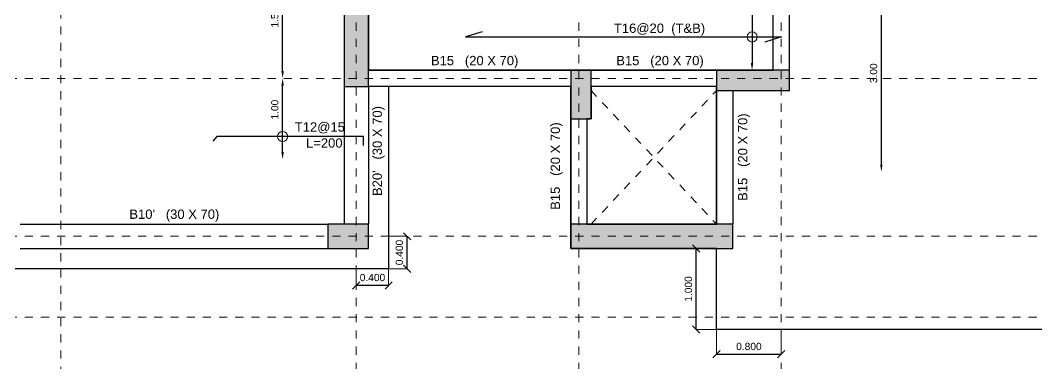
# Model space of a CAD drawing. Header units: inches. Extents: x -11.3 to 41.3, y -1.9 to 32.
# Drawn here: x 7.35 to 19.9, y 4.53 to 8.77 of the extents above; entities that cross this region are included whole.
import ezdxf

# ---------------------------------------------------------------- set-up
doc = ezdxf.new("R2010")
doc.units = ezdxf.units.IN
doc.header["$MEASUREMENT"] = 0
doc.linetypes.add('3RD FLOOR$0$DASHED2', pattern=[0.375, 0.25, -0.125])
doc.linetypes.add('AXES-ROOF$0$CENTER2', pattern=[1.125, 0.75, -0.125, 0.125, -0.125])
for name, color, linetype, lineweight in [('3RD FLOOR$0$S-ANNO-DIMS', 4, 'Continuous', 0), ('3RD FLOOR$0$S-CONC-OPEN', 22, 'Continuous', 0), ('3RD FLOOR$0$S-SLAB-EDGE', 2, 'Continuous', 30), ('AXES-ROOF$0$S-AXIS-PLAN', 20, 'AXES-ROOF$0$CENTER2', 18), ('COL - 3RD$0$S-CONC-PATH', 253, 'Continuous', 5)]:
    doc.layers.add(name, color=color, linetype=linetype, lineweight=lineweight)
for name, color, linetype in [('Beam20X70', 30, 'Continuous'), ('Beam30X70', 52, 'Continuous'), ('Columns', 4, 'Continuous'), ('Opening', 40, 'Continuous'), ('Slab250', 232, 'Continuous'), ('Slab300', 231, 'Continuous')]:
    doc.layers.add(name, color=color, linetype=linetype)
doc.styles.add('3RD FLOOR$0$DMA-T-S', font='sanss___.ttf', dxfattribs={"height": 0.0023})
doc.styles.add('3RD FLOOR$0$DMA-TXT-DIM', font='sanss___.ttf', dxfattribs={"height": 0.0018})
doc.dimstyles.new('3RD FLOOR$0$DMA-DIM', dxfattribs={"dimtxt": 0.0018, "dimasz": 0.0018, "dimexe": 0, "dimexo": 0, "dimgap": 0.001, "dimtad": 1, "dimdec": 3, "dimlfac": -1, "dimrnd": 0.001, "dimzin": 1, "dimdsep": 46, "dimtxsty": '3RD FLOOR$0$DMA-TXT-DIM', "dimblk": '3RD FLOOR$0$_Oblique', "dimcen": 0.003, "dimclrd": 256, "dimclre": 256, "dimclrt": 2, "dimadec": 3, "dimazin": 0, "dimtfac": 1, "dimtdec": 3, "dimtofl": 0, "dimtmove": 0, "dimatfit": 3, "dimfxl": 0.05, "dimtolj": 1, "dimtzin": 0, "dimlwe": -1, "dimarcsym": 0})

# ---------------------------------------------------------------- blocks, each defined once
blk = doc.blocks.new('3RD FLOOR$0$_Oblique')
at = {"color": 0, "linetype": 'ByBlock', "lineweight": -2}
blk.add_line((0.5, 0.5), (-0.5, -0.5), dxfattribs=at)
blk = doc.blocks.new('*D188')
at = {"layer": '3RD FLOOR$0$S-ANNO-DIMS', "transparency": 16777216}
for p, q in [((11.5, 5.7), (11.5, 5.494)), ((11.9, 5.7), (11.9, 5.494))]:
    blk.add_line(p, q, dxfattribs=at)
at = {"layer": '3RD FLOOR$0$S-ANNO-DIMS', "lineweight": -2, "transparency": 16777216}
blk.add_line((11.9, 5.494), (11.5, 5.494), dxfattribs=at)
at = {"layer": 'Defpoints', "color": 0, "transparency": 16777216}
for p in [(11.5, 5.7), (11.9, 5.7), (11.5, 5.494)]:
    blk.add_point(p, dxfattribs=at)
at = {"layer": '3RD FLOOR$0$S-ANNO-DIMS', "lineweight": -2, "transparency": 16777216, "xscale": 0.09, "yscale": 0.09, "zscale": 0.09, "rotation": 180}
blk.add_blockref('3RD FLOOR$0$_Oblique', (11.5, 5.494), dxfattribs=at)
at = {"layer": '3RD FLOOR$0$S-ANNO-DIMS', "lineweight": -2, "transparency": 16777216, "xscale": 0.09, "yscale": 0.09, "zscale": 0.09}
blk.add_blockref('3RD FLOOR$0$_Oblique', (11.9, 5.494), dxfattribs=at)
at = {"layer": '3RD FLOOR$0$S-ANNO-DIMS', "transparency": 16777216, "insert": (11.7, 5.591), "char_height": 0.09, "attachment_point": 5, "style": '3RD FLOOR$0$DMA-TXT-DIM'}
blk.add_mtext('\\A1;0.400', dxfattribs=at)
blk = doc.blocks.new('*D189')
at = {"layer": '3RD FLOOR$0$S-ANNO-DIMS', "transparency": 16777216}
for p, q in [((11.9, 6.1), (12.129, 6.1)), ((11.9, 5.7), (12.129, 5.7))]:
    blk.add_line(p, q, dxfattribs=at)
at = {"layer": '3RD FLOOR$0$S-ANNO-DIMS', "lineweight": -2, "transparency": 16777216}
blk.add_line((12.129, 5.7), (12.129, 6.1), dxfattribs=at)
at = {"layer": 'Defpoints', "color": 0, "transparency": 16777216}
for p in [(11.9, 6.1), (12.129, 6.1), (11.9, 5.7)]:
    blk.add_point(p, dxfattribs=at)
at = {"layer": '3RD FLOOR$0$S-ANNO-DIMS', "lineweight": -2, "transparency": 16777216, "xscale": 0.09, "yscale": 0.09, "zscale": 0.09}
for p, rotation in [((12.129, 6.1), 90), ((12.129, 5.7), 270)]:
    blk.add_blockref('3RD FLOOR$0$_Oblique', p, dxfattribs=dict(at, rotation=rotation))
at = {"layer": '3RD FLOOR$0$S-ANNO-DIMS', "transparency": 16777216, "insert": (12.032, 5.9), "char_height": 0.09, "attachment_point": 5, "rotation": 90, "style": '3RD FLOOR$0$DMA-TXT-DIM'}
blk.add_mtext('\\A1;0.400', dxfattribs=at)
blk = doc.blocks.new('*D190')
at = {"layer": '3RD FLOOR$0$S-ANNO-DIMS', "transparency": 16777216}
for p, q in [((15.95, 4.95), (15.95, 4.644)), ((16.75, 4.95), (16.75, 4.644))]:
    blk.add_line(p, q, dxfattribs=at)
at = {"layer": '3RD FLOOR$0$S-ANNO-DIMS', "lineweight": -2, "transparency": 16777216}
blk.add_line((15.95, 4.644), (16.75, 4.644), dxfattribs=at)
at = {"layer": 'Defpoints', "color": 0, "transparency": 16777216}
for p in [(15.95, 4.95), (16.75, 4.95), (16.75, 4.644)]:
    blk.add_point(p, dxfattribs=at)
at = {"layer": '3RD FLOOR$0$S-ANNO-DIMS', "lineweight": -2, "transparency": 16777216, "xscale": 0.09, "yscale": 0.09, "zscale": 0.09, "rotation": 180}
blk.add_blockref('3RD FLOOR$0$_Oblique', (15.95, 4.644), dxfattribs=at)
at = {"layer": '3RD FLOOR$0$S-ANNO-DIMS', "lineweight": -2, "transparency": 16777216, "xscale": 0.09, "yscale": 0.09, "zscale": 0.09}
blk.add_blockref('3RD FLOOR$0$_Oblique', (16.75, 4.644), dxfattribs=at)
at = {"layer": '3RD FLOOR$0$S-ANNO-DIMS', "transparency": 16777216, "insert": (16.35, 4.74), "char_height": 0.09, "attachment_point": 5, "style": '3RD FLOOR$0$DMA-TXT-DIM'}
blk.add_mtext('\\A1;0.800', dxfattribs=at)
blk = doc.blocks.new('*D191')
at = {"layer": '3RD FLOOR$0$S-ANNO-DIMS', "transparency": 16777216}
for p, q in [((15.95, 5.95), (15.699, 5.95)), ((15.95, 4.95), (15.699, 4.95))]:
    blk.add_line(p, q, dxfattribs=at)
at = {"layer": '3RD FLOOR$0$S-ANNO-DIMS', "lineweight": -2, "transparency": 16777216}
blk.add_line((15.699, 4.95), (15.699, 5.95), dxfattribs=at)
at = {"layer": 'Defpoints', "color": 0, "transparency": 16777216}
for p in [(15.699, 5.95), (15.95, 5.95), (15.95, 4.95)]:
    blk.add_point(p, dxfattribs=at)
at = {"layer": '3RD FLOOR$0$S-ANNO-DIMS', "lineweight": -2, "transparency": 16777216, "xscale": 0.09, "yscale": 0.09, "zscale": 0.09}
for p, rotation in [((15.699, 5.95), 90), ((15.699, 4.95), 270)]:
    blk.add_blockref('3RD FLOOR$0$_Oblique', p, dxfattribs=dict(at, rotation=rotation))
at = {"layer": '3RD FLOOR$0$S-ANNO-DIMS', "transparency": 16777216, "insert": (15.603, 5.45), "char_height": 0.09, "attachment_point": 5, "rotation": 90, "style": '3RD FLOOR$0$DMA-TXT-DIM'}
blk.add_mtext('\\A1;1.000', dxfattribs=at)
blk = doc.blocks.new('*D337')
at = {"layer": '3RD FLOOR$0$S-ANNO-DIMS', "lineweight": -2, "transparency": 16777216}
blk.add_line((17.986, 6.986), (17.986, 9.81), dxfattribs=at)
at = {"layer": '3RD FLOOR$0$S-ANNO-DIMS', "transparency": 16777216}
for points in [[(17.971, 9.81), (18.001, 9.81), (17.986, 9.9)], [(17.971, 6.986), (18.001, 6.986), (17.986, 6.896)]]:
    blk.add_solid(points, dxfattribs=at)
at = {"layer": 'Defpoints', "color": 0, "transparency": 16777216}
for p in [(17.986, 9.9), (17.986, 9.9), (17.986, 6.896)]:
    blk.add_point(p, dxfattribs=at)
at = {"layer": '3RD FLOOR$0$S-ANNO-DIMS', "transparency": 16777216, "insert": (17.89, 8.113), "char_height": 0.09, "attachment_point": 5, "rotation": 90, "style": '3RD FLOOR$0$DMA-TXT-DIM'}
blk.add_mtext('\\A1;3.00', dxfattribs=at)
blk = doc.blocks.new('*D336')
at = {"layer": '3RD FLOOR$0$S-ANNO-DIMS', "lineweight": -2, "transparency": 16777216}
blk.add_line((10.59, 8.14), (10.59, 9.458), dxfattribs=at)
at = {"layer": '3RD FLOOR$0$S-ANNO-DIMS', "transparency": 16777216}
for points in [[(10.575, 9.458), (10.605, 9.458), (10.59, 9.548)], [(10.575, 8.14), (10.605, 8.14), (10.59, 8.05)]]:
    blk.add_solid(points, dxfattribs=at)
at = {"layer": 'Defpoints', "color": 0, "transparency": 16777216}
for p in [(10.59, 9.548), (10.59, 9.548), (10.59, 8.05)]:
    blk.add_point(p, dxfattribs=at)
at = {"layer": '3RD FLOOR$0$S-ANNO-DIMS', "transparency": 16777216, "insert": (10.494, 8.799), "char_height": 0.09, "attachment_point": 5, "rotation": 90, "style": '3RD FLOOR$0$DMA-TXT-DIM'}
blk.add_mtext('\\A1;1.50', dxfattribs=at)
blk = doc.blocks.new('*D319')
at = {"layer": '3RD FLOOR$0$S-ANNO-DIMS', "lineweight": -2, "transparency": 16777216}
blk.add_line((10.59, 7.14), (10.59, 7.96), dxfattribs=at)
at = {"layer": '3RD FLOOR$0$S-ANNO-DIMS', "transparency": 16777216}
for points in [[(10.575, 7.96), (10.605, 7.96), (10.59, 8.05)], [(10.575, 7.14), (10.605, 7.14), (10.59, 7.05)]]:
    blk.add_solid(points, dxfattribs=at)
at = {"layer": 'Defpoints', "color": 0, "transparency": 16777216}
for p in [(10.59, 8.05), (10.59, 8.05), (10.59, 7.05)]:
    blk.add_point(p, dxfattribs=at)
at = {"layer": '3RD FLOOR$0$S-ANNO-DIMS', "transparency": 16777216, "insert": (10.494, 7.664), "char_height": 0.09, "attachment_point": 5, "rotation": 90, "style": '3RD FLOOR$0$DMA-TXT-DIM'}
blk.add_mtext('\\A1;1.00', dxfattribs=at)
blk = doc.blocks.new('*D316')
at = {"layer": '3RD FLOOR$0$S-ANNO-DIMS', "transparency": 16777216}
blk.add_line((16.389, 9.9), (16.389, 9.9), dxfattribs=at)
at = {"layer": '3RD FLOOR$0$S-ANNO-DIMS', "lineweight": -2, "transparency": 16777216}
blk.add_line((16.389, 9.81), (16.389, 8.24), dxfattribs=at)
at = {"layer": '3RD FLOOR$0$S-ANNO-DIMS', "transparency": 16777216}
for points in [[(16.374, 9.81), (16.404, 9.81), (16.389, 9.9)], [(16.374, 8.24), (16.404, 8.24), (16.389, 8.15)]]:
    blk.add_solid(points, dxfattribs=at)
at = {"layer": 'Defpoints', "color": 0, "transparency": 16777216}
for p in [(16.389, 9.9), (16.389, 8.15), (16.389, 8.15)]:
    blk.add_point(p, dxfattribs=at)

msp = doc.modelspace()

# ---------------------------------------------------------------- hatches: boundary and pattern name
at = {"layer": 'COL - 3RD$0$S-CONC-PATH'}
for points in [[(11.65, 8.85), (11.35, 8.85), (11.35, 7.95), (11.65, 7.95)], [(14.4, 8.15), (14.15, 8.15), (14.15, 7.55), (14.4, 7.55)], [(16.85, 7.9), (16.85, 8.15), (15.95, 8.15), (15.95, 7.9)], [(11.65, 5.95), (11.65, 6.25), (11.15, 6.25), (11.15, 5.95)], [(16.15, 5.95), (16.15, 6.25), (14.15, 6.25), (14.15, 5.95)]]:
    msp.add_hatch(color=256, dxfattribs=at).paths.add_polyline_path(points)

# ---------------------------------------------------------------- linework, layer by layer
at = {"linetype": 'Continuous'}
for p, q in [((16.65, 8.15), (16.65, 12.15)), ((16.85, 8.15), (16.85, 12.15)), ((14.15, 8.15), (11.65, 8.15)), ((15.95, 8.15), (14.4, 8.15)), ((11.35, 7.95), (11.35, 6.25)), ((11.65, 7.95), (11.65, 6.25)), ((14.15, 7.95), (11.65, 7.95)), ((15.95, 7.95), (14.4, 7.95)), ((15.95, 7.9), (15.95, 6.25)), ((16.15, 7.9), (16.15, 6.25)), ((14.15, 7.55), (14.15, 6.25)), ((14.35, 7.55), (14.35, 6.25)), ((7.35, 6.25), (11.15, 6.25)), ((7.35, 5.95), (11.15, 5.95))]:
    msp.add_line(p, q, dxfattribs=at)
at = {"layer": '3RD FLOOR$0$S-ANNO-DIMS'}
for centre in [(16.3894, 8.5615), (10.5904, 7.3316)]:
    msp.add_circle(centre, 0.0625, dxfattribs=at)
at = {"layer": '3RD FLOOR$0$S-CONC-OPEN', "linetype": '3RD FLOOR$0$DASHED2', "ltscale": 0.01}
for p, q in [((14.4, 6.25), (15.95, 7.9)), ((14.4, 7.9), (15.95, 6.25))]:
    msp.add_line(p, q, dxfattribs=at)
at = {"layer": '3RD FLOOR$0$S-SLAB-EDGE', "linetype": 'Continuous'}
msp.add_lwpolyline([(13.053, 8.6252), (12.8492, 8.5615), (16.7519, 8.5615), (16.5481, 8.4977)], dxfattribs=at)
at = {"layer": '3RD FLOOR$0$S-SLAB-EDGE', "ltscale": 0.01}
msp.add_lwpolyline([(11.5901, 7.2201), (11.5901, 7.3316), (9.7766, 7.3316), (9.7287, 7.2739)], dxfattribs=at)
at = {"layer": 'AXES-ROOF$0$S-AXIS-PLAN', "ltscale": 0.01}
for p, q in [((7.85, 31.4902), (7.85, -1.3613)), ((11.5, -1.3613), (11.5, 16.6975)), ((16.75, -1.3613), (16.75, 16.6975)), ((14.25, -1.3613), (14.25, 13.9663)), ((-2.1947, 8.05), (30.7233, 8.05)), ((-2.1947, 6.1), (30.7233, 6.1)), ((-2.1947, 5.1), (30.7233, 5.1))]:
    msp.add_line(p, q, dxfattribs=at)
at = {"layer": 'Beam20X70', "linetype": 'Continuous'}
for p, q in [((16.65, 8.15), (16.65, 12.15)), ((16.85, 8.15), (16.85, 12.15)), ((14.15, 8.15), (11.65, 8.15)), ((15.95, 8.15), (14.4, 8.15)), ((14.15, 7.95), (11.65, 7.95)), ((15.95, 7.95), (14.4, 7.95)), ((15.95, 7.9), (15.95, 6.25)), ((16.15, 7.9), (16.15, 6.25)), ((14.15, 7.55), (14.15, 6.25)), ((14.35, 7.55), (14.35, 6.25))]:
    msp.add_line(p, q, dxfattribs=at)
at = {"layer": 'Beam30X70', "linetype": 'Continuous'}
for p, q in [((11.35, 7.95), (11.35, 6.25)), ((11.65, 7.95), (11.65, 6.25)), ((7.35, 6.25), (11.15, 6.25)), ((7.35, 5.95), (11.15, 5.95))]:
    msp.add_line(p, q, dxfattribs=at)
at = {"layer": 'Columns'}
for points in [[(11.65, 8.85), (11.35, 8.85), (11.35, 7.95), (11.65, 7.95)], [(14.4, 8.15), (14.15, 8.15), (14.15, 7.55), (14.4, 7.55)], [(16.85, 7.9), (16.85, 8.15), (15.95, 8.15), (15.95, 7.9)], [(11.65, 5.95), (11.65, 6.25), (11.15, 6.25), (11.15, 5.95)], [(16.15, 5.95), (16.15, 6.25), (14.15, 6.25), (14.15, 5.95)]]:
    msp.add_lwpolyline(points, close=True, dxfattribs=at)
at = {"layer": 'Opening'}
for points in [[(11.65, 8.15), (16.65, 8.15), (16.65, 13.55), (14.25, 13.55), (14.25, 13.5), (13.55, 13.5), (13.55, 13.55), (11.65, 13.55)], [(14.35, 6.25), (15.95, 6.25), (15.95, 7.95), (14.4, 7.95), (14.4, 7.55), (14.35, 7.55)]]:
    msp.add_lwpolyline(points, close=True, dxfattribs=at)
at = {"layer": 'Slab250', "linetype": 'Continuous', "const_width": 0.005}
msp.add_lwpolyline([(16.65, 8.15), (11.65, 8.15), (11.65, 13.55), (13.55, 13.55), (13.55, 13.5), (13.65, 13.5), (13.65, 9.9), (16.65, 9.9)], close=True, dxfattribs=at)
at = {"layer": 'Slab300', "linetype": 'Continuous'}
msp.add_lwpolyline([(20.55, 4.9513), (15.95, 4.95), (15.95, 5.95), (14.15, 5.95), (14.15, 7.95), (11.9, 7.95), (11.9, 5.7), (2.1, 5.7), (2.1, 13.75), (2.45, 13.75), (2.45, 18.9483)], dxfattribs=at)

# ---------------------------------------------------------------- texts
at = {"layer": '3RD FLOOR$0$S-ANNO-DIMS', "style": '3RD FLOOR$0$DMA-T-S'}
for s, p in [('T16@20  (T&B)', (14.6826, 8.6118)), ('T12@15', (10.7406, 7.3929)), ('L=200', (10.8794, 7.1946))]:
    msp.add_text(s, height=0.115, dxfattribs=at).set_placement(p)
at = {"layer": '3RD FLOOR$0$S-SLAB-EDGE', "style": '3RD FLOOR$0$DMA-T-S'}
for s, rotation, p in [('B15   (20 X 70)', 0, (12.4218, 8.2125)), ('B15   (20 X 70)', 0, (14.7113, 8.2125)), ("B20'   (30 X 70)", 90, (11.8161, 6.5978)), ('B15   (20 X 70)', 90, (16.3306, 6.5374)), ('B15   (20 X 70)', 90, (14.0161, 6.4269)), ("B10'   (30 X 70)", 0, (8.6971, 6.3159))]:
    msp.add_text(s, height=0.115, rotation=rotation, dxfattribs=at).set_placement(p)

# ---------------------------------------------------------------- dimensions: what is measured, and where the dimension line sits
at = {"layer": '3RD FLOOR$0$S-ANNO-DIMS'}
dim = msp.add_linear_dim(base=(16.3894, 8.15), p1=(16.3894, 9.9), p2=(16.3894, 8.15), angle=90, text=' ', dimstyle='3RD FLOOR$0$DMA-DIM', override={"dimscale": 0, "dimdec": 2, "dimsah": 1, "dimclrt": 256, "dimtix": 0, "dimtofl": 0, "dimtmove": 0, "dimatfit": 3}, dxfattribs=at)
dim.commit()
dim.dimension.update_dxf_attribs({"geometry": '*D316', "text_midpoint": (16.3894, 9.025)})
for base, p1, p2, picture, middle in [((17.9861, 9.9), (17.9861, 6.8956), (17.9861, 9.9), '*D337', (17.9861, 8.1128)), ((10.5904, 8.05), (10.5904, 7.05), (10.5904, 8.05), '*D319', (10.5904, 7.6642))]:
    dim = msp.add_linear_dim(base=base, p1=p1, p2=p2, angle=90, dimstyle='3RD FLOOR$0$DMA-DIM', override={"dimscale": 0, "dimdec": 2, "dimsah": 1, "dimclrt": 256, "dimtix": 0, "dimtofl": 0, "dimtmove": 0, "dimatfit": 3}, dxfattribs=at)
    dim.commit()
    dim.dimension.update_dxf_attribs({"geometry": picture, "text_midpoint": middle, "dimtype": 128})
for base, p1, p2, override, picture, middle in [((10.5904, 9.5483), (10.5904, 8.05), (10.5904, 9.5483), {"dimscale": 0, "dimdec": 2, "dimsah": 1, "dimclrt": 256, "dimtix": 0, "dimtofl": 0, "dimtmove": 0, "dimatfit": 3}, '*D336', (10.494, 8.7992)), ((12.1285, 6.1), (11.9, 5.7), (11.9, 6.1), {"dimscale": 0, "dimclrt": 256, "dimtix": 0, "dimtofl": 1, "dimtmove": 0, "dimatfit": 3}, '*D189', (12.0322, 5.9)), ((15.6994, 5.95), (15.95, 4.95), (15.95, 5.95), {"dimscale": 0, "dimclrt": 256, "dimtix": 0, "dimtofl": 1, "dimtmove": 0, "dimatfit": 3}, '*D191', (15.6031, 5.45))]:
    dim = msp.add_linear_dim(base=base, p1=p1, p2=p2, angle=90, dimstyle='3RD FLOOR$0$DMA-DIM', override=override, dxfattribs=at)
    dim.commit()
    dim.dimension.update_dxf_attribs({"geometry": picture, "text_midpoint": middle})
for base, p1, p2, picture, middle in [((11.5, 5.4943), (11.9, 5.7), (11.5, 5.7), '*D188', (11.7, 5.5906)), ((16.75, 4.6436), (15.95, 4.95), (16.75, 4.9502), '*D190', (16.35, 4.74))]:
    dim = msp.add_linear_dim(base=base, p1=p1, p2=p2, dimstyle='3RD FLOOR$0$DMA-DIM', override={"dimscale": 0, "dimclrt": 256, "dimtix": 0, "dimtofl": 1, "dimtmove": 0, "dimatfit": 3}, dxfattribs=at)
    dim.commit()
    dim.dimension.update_dxf_attribs({"geometry": picture, "text_midpoint": middle})

doc.saveas('drawing.dxf')
